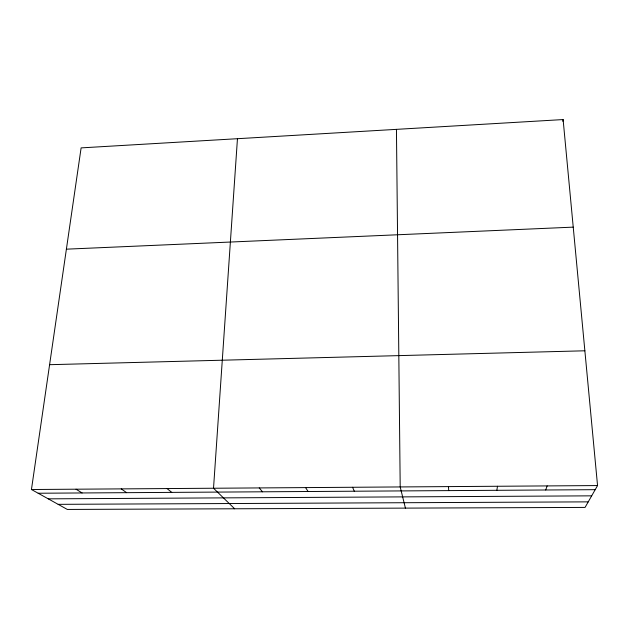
<?xml version="1.0" encoding="UTF-8"?>
<svg xmlns="http://www.w3.org/2000/svg" width="629" height="629" viewBox="0 0 629 629"><rect width="100%" height="100%" fill="white"/><g stroke="black" fill="none" stroke-linecap="round" stroke-linejoin="round"><path stroke-width="0.94" d="M237.455 138.702L213.522 488.238L234.648 508.782M31.45 489.511L81.117 147.886L563.112 119.565L597.55 485.564L585.064 507.414L67.311 509.435L31.45 489.511L597.55 485.564M496.847 490.305L497.492 486.264M562.813 121.318L563.112 119.565M545.681 489.991L547.167 485.918M66.391 249.17L573.231 227.132M49.597 364.694L584.868 350.793M38.165 493.238L595.199 489.676M48.252 498.844L591.677 495.841M58.151 504.34L588.241 501.863M76.038 489.197L82.092 492.955M121.24 488.882L126.61 492.672M167.062 488.568L171.741 492.381M259.242 487.923L262.49 491.807M305.584 487.601L308.1 491.516M352.57 487.271L354.324 491.218M405.422 508.114L400.201 486.94L396.443 129.362M448.508 486.602L448.689 490.612"/></g></svg>
